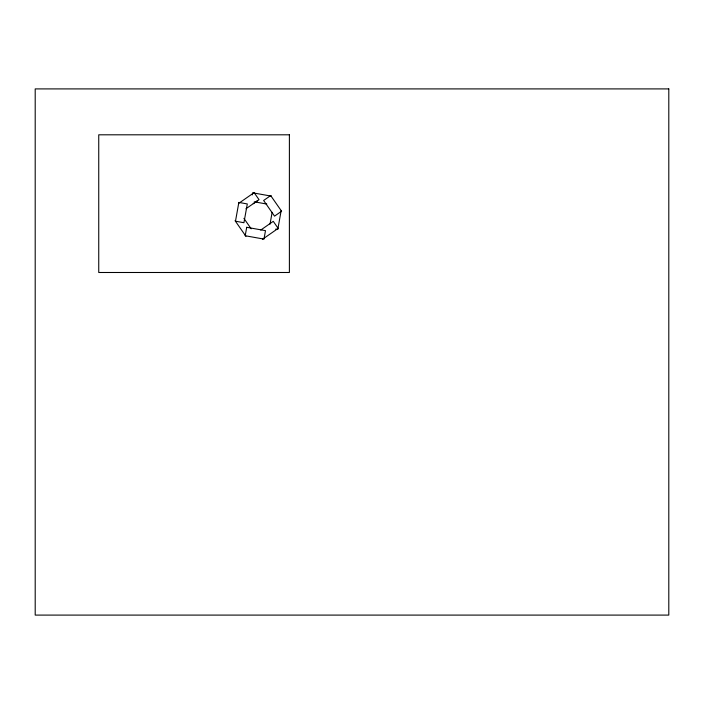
<?xml version="1.0" encoding="UTF-8"?>
<svg xmlns="http://www.w3.org/2000/svg" width="704" height="704" viewBox="0 0 704 704"><rect width="100%" height="100%" fill="white"/><g stroke="black" fill="none" stroke-linecap="round" stroke-linejoin="round"><path stroke-width="1.06" d="M252.27 194.911L252.648 192.799L271.436 196.152M270.019 224.198L272.131 212.318M281.142 210.698L277.781 229.478L275.669 229.099M238.462 203.526L254.118 192.623L259.019 199.663L245.978 208.754M253.229 203.685L257.638 200.622M260.753 230.058L273.266 221.329L278.177 228.378L262.513 239.281M254.267 201.81L266.79 204.046M243.91 218.372L251.178 228.809M235.048 220.669L245.951 236.333M238.85 202.426L235.488 221.206L243.936 222.719L247.298 203.94L238.85 202.426M246.708 227.295L245.203 235.743L263.982 239.105L265.496 230.657L246.708 227.295M270.679 195.571L263.639 200.482L274.542 216.137L281.591 211.226L270.679 195.571M668.8 88.906L35.2 88.906L35.2 615.094L668.8 615.094L668.8 88.906M289.388 134.807L98.745 134.807L98.745 272.492L289.388 272.492L289.388 134.807"/></g></svg>
